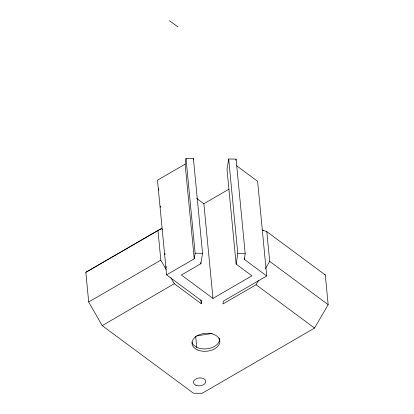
<?xml version="1.0" encoding="UTF-8"?>
<svg xmlns="http://www.w3.org/2000/svg" width="414" height="414" viewBox="0 0 414 414"><rect width="100%" height="100%" fill="white"/><g stroke="black" fill="none" stroke-linecap="round" stroke-linejoin="round"><path stroke-width="0.62" d="M170.868 277.716L174.325 283.761L201.23 303.69L201.535 300.74L166.588 274.86L157.475 180.193L185.12 164.146L186.021 158.536L193.421 158.619L202.534 253.285L200.868 263.723L181.394 275.025L212.977 298.416L251.924 275.812L236.13 264.116L227.017 169.45L228.688 159.012L236.089 159.095L245.202 253.761L244.307 259.371L266.73 275.978L223.286 301.19L223.001 303.933L256.059 284.744L258.652 280.288M193.224 159.845L193.421 158.619M166.588 274.86L194.238 258.812L195.134 253.202L186.021 158.536M235.887 160.342L236.089 159.095M236.13 264.116L237.802 253.678L228.688 159.012M265.457 268.593L269.669 261.353L266.807 231.649L262.388 230.018L263.423 230.784M162.464 229.325L161.444 228.569L157.962 230.432L85.838 272.298L88.7 301.997L102.201 325.627L193.447 393.202L202.156 393.3L314.547 328.064L328.162 304.673L325.3 274.968L266.807 231.649M174.403 283.657L102.201 325.627M212.977 298.416L203.864 203.75L228.901 189.219M161.444 228.569L85.838 272.298M88.7 301.997L160.823 260.137L157.962 230.432M196.929 335.863L212.227 333.43M195.134 253.202L202.534 253.285M237.802 253.678L245.202 253.761M324.198 274.56L325.3 274.968M169.497 20.7L177.88 26.91M236.72 165.838L257.611 181.311L266.73 275.978M196.614 198.378L203.864 203.75M269.669 261.353L328.162 304.673M256.059 284.744L314.547 328.064M160.823 260.137L166.159 269.478M244.182 258.093L244.307 259.371M219.146 338.109L219.451 341.271M200.743 262.44L200.868 263.723M200.868 299.902L201.23 303.69M185.12 164.146L194.238 258.812M195.651 336.064L196.748 347.449M158.666 188.794L158.79 190.078M160.327 206.068L160.451 207.347M164.886 253.399L165.01 254.677M166.117 266.192L166.242 267.47M219.653 338.89A13.967 8.979 -5.5 0 1 207.016 348.811A13.967 8.979 -5.5 0 1 191.972 342.109M195.982 385.336A6.21 3.99 -5.5 0 0 205.774 381.962A6.21 3.99 -5.5 0 0 197.095 378.38A6.21 3.99 -5.5 0 0 195.982 385.336M197.778 350.032A13.967 8.979 -5.5 0 0 219.813 342.44A13.967 8.979 -5.5 0 0 200.283 334.383A13.967 8.979 -5.5 0 0 197.778 350.032"/></g></svg>
